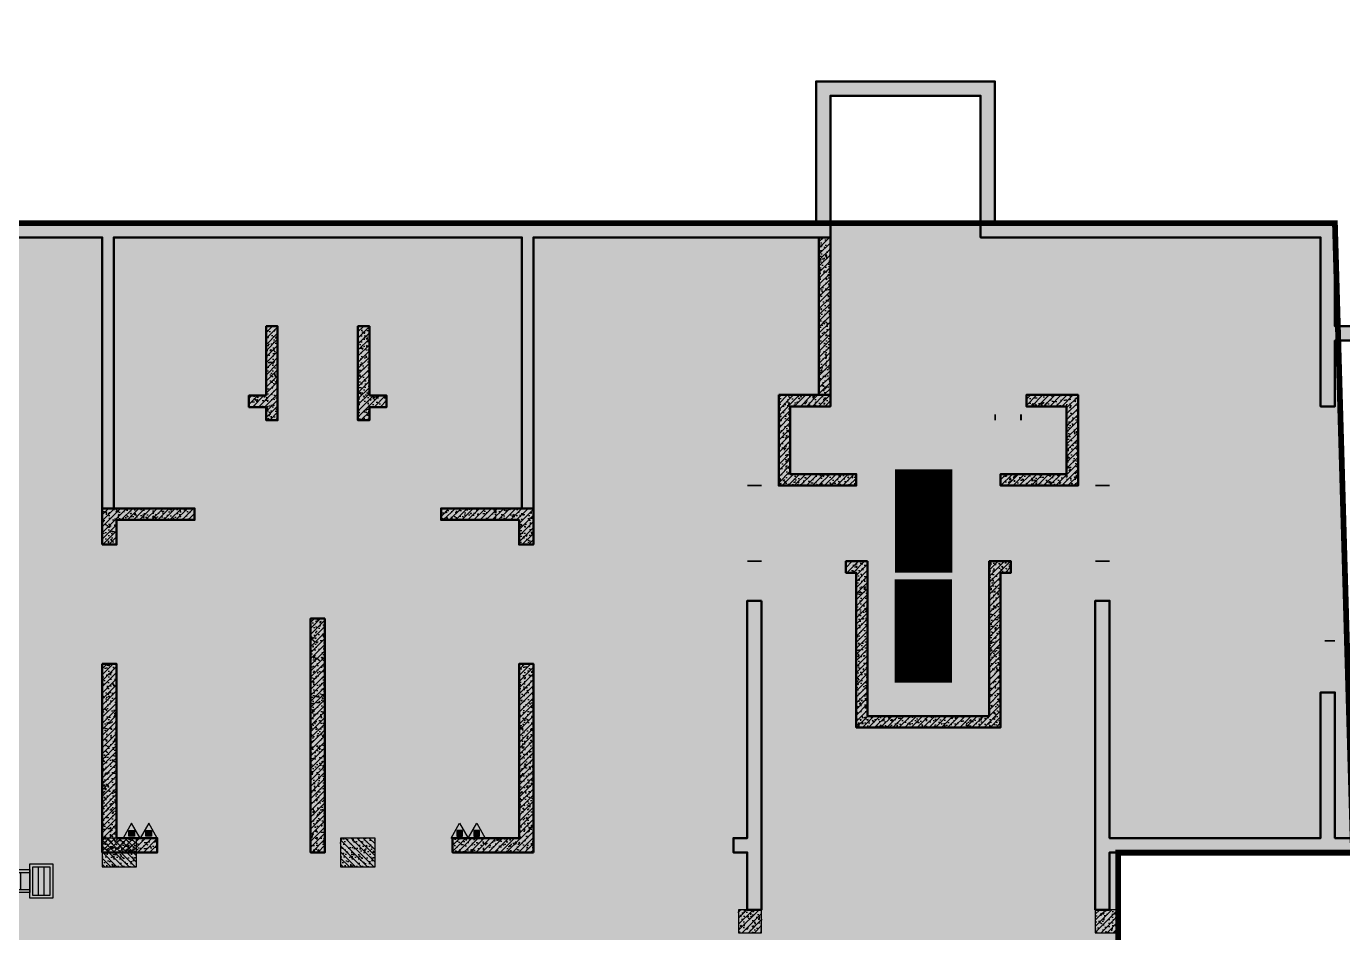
# Model space of a CAD drawing. Extents: x -1338203 to 1886333, y -530034 to 1031844.
# Drawn here: x 820073 to 843032, y -350551 to -334739 of the extents above; entities that cross this region are included whole.
import ezdxf

# ---------------------------------------------------------------- set-up
doc = ezdxf.new("R2010")
doc.units = 0
doc.header["$LTSCALE"] = 1000
doc.header["$MEASUREMENT"] = 0
doc.linetypes.add('负二层集水坑及排水沟$0$负二层集水坑及排水沟$0$CONTINOUS', pattern=[0])
for name, color, linetype in [('M01预留预埋-B2$0$0M-A-LD', 4, 'Continuous'), ('p-a-core', 1, 'Continuous'), ('S-01-墙柱B2_B1$0$0S-CC-LINE', 52, 'Continuous'), ('S-01-墙柱B2_B1$0$0S-CW-HATCH', 251, 'Continuous'), ('S-01-墙柱B2_B1$0$0S-CW-HATCH-UP', 251, 'Continuous'), ('S001地下二墙柱$0$S001地下二墙柱$0$0S-CC-LINE', 52, 'Continuous'), ('S001地下二墙柱$0$S001地下二墙柱$0$0S-CW-HATCH', 251, 'Continuous'), ('S001地下二墙柱$0$S001地下二墙柱$0$0S-CW-HATCH-UP', 251, 'Continuous'), ('负二层消火栓$0$负二层消火栓$1$0P-EQUIP-FH', 7, 'Continuous'), ('负二层集水坑及排水沟$0$负二层集水坑及排水沟$0$P001-预留预埋-B1$0$0P-EQUIP-WW', 7, 'Continuous'), ('负二层集水坑及排水沟$0$负二层集水坑及排水沟$0$P001-预留预埋-B1$0$A-001-平面B1$0$0A-A-HATH', 8, 'Continuous'), ('负二层集水坑及排水沟$0$负二层集水坑及排水沟$0$P001-预留预埋-B1$0$A-001-平面B1$0$0A-P-ROOF-DRAN', 190, 'Continuous'), ('负二层集水坑及排水沟$0$负二层集水坑及排水沟$0$给排水设备', 7, '负二层集水坑及排水沟$0$负二层集水坑及排水沟$0$CONTINOUS')]:
    doc.layers.add(name, color=color, linetype=linetype)
doc.layers.add('p-h-walkable', color=7, linetype='Continuous', lineweight=70, true_color=0xf0f0f0)
doc.layers.add('S-01-墙柱B2_B1$0$0S-CW-LINE', color=7, linetype='Continuous', lineweight=50)
pattern_1 = [(45, (814506.6, -346860.93), (-53.033, 53.033), []), (50, (814506.6, -346860.93), (215.178, -18.8256), [22.5, -247.5]), (355, (814506.6, -346860.93), (-41.6254, 225.6576), [18, -198]), (100.4514, (814524.53, -346862.5), (173.5528, 206.8319), [19.122, -210.3426]), (46.1842, (814506.6, -346800.93), (320.1723, -49.6557), [33.75, -371.25]), (96.6356, (814533.28, -346805.06), (280.3988, 292.2354), [28.683, -315.514]), (351.1842, (814506.6, -346800.93), (280.3986, 292.2356), [27, -297]), (21, (814536.6, -346815.93), (179.0721, -120.7857), [22.5, -247.5]), (326, (814536.6, -346815.93), (72.9946, 217.545), [18, -198]), (71.4514, (814551.52, -346826), (252.0668, 96.7591), [19.122, -210.3426]), (37.5, (814506.6, -346860.93), (3.64796, 99.86816), [0, -195.6, 0, -201, 0, -198.75]), (7.5, (814506.6, -346860.93), (78.92086, 118.3235), [0, -114.6, 0, -191.1, 0, -75.75]), (327.5, (814439.7, -346860.93), (160.14673, -6.76646), [0, -75, 0, -234, 0, -310.5]), (317.5, (814409.7, -346860.93), (174.95585, 30.0315), [0, -97.5, 0, -155.4, 0, -220.5])]

# ---------------------------------------------------------------- blocks, each defined once
blk = doc.blocks.new('负二层集水坑及排水沟$0$负二层集水坑及排水沟$0$A$C2D5B4FF3')
at = {"layer": '负二层集水坑及排水沟$0$负二层集水坑及排水沟$0$P001-预留预埋-B1$0$A-001-平面B1$0$0A-A-HATH'}
h = blk.add_hatch(dxfattribs=at)
h.set_pattern_fill('STEEL', color=256, scale=150, angle=495)
h.set_pattern_definition([(180, (-208180, -40365.8), (-2e-05, -238.125), []), (180, (-208264.19, -40450), (-2e-05, -238.125), [])])
h.paths.add_polyline_path([(50, 328), (350, 328), (350, 0), (50, 0)])
at = {"layer": '负二层集水坑及排水沟$0$负二层集水坑及排水沟$0$P001-预留预埋-B1$0$0P-EQUIP-WW'}
for p, q in [((450, 578), (-50, 578)), ((450, 478), (-50, 478))]:
    blk.add_line(p, q, dxfattribs=at)
for points in [[(-100, 728), (500, 728), (500, 328), (-100, 328)], [(-50, 678), (450, 678), (450, 378), (-50, 378)]]:
    blk.add_lwpolyline(points, close=True, dxfattribs=at)
at = {"layer": '负二层集水坑及排水沟$0$负二层集水坑及排水沟$0$P001-预留预埋-B1$0$A-001-平面B1$0$0A-P-ROOF-DRAN'}
for points in [[(0, 0), (0, 328), (400, 328), (400, 0)], [(50, 328), (350, 328), (350, 0), (50, 0)]]:
    blk.add_lwpolyline(points, close=True, dxfattribs=at)
blk = doc.blocks.new('负二层集水坑及排水沟')
at = {"layer": '负二层集水坑及排水沟$0$负二层集水坑及排水沟$0$给排水设备', "rotation": 270}
blk.add_blockref('负二层集水坑及排水沟$0$负二层集水坑及排水沟$0$A$C2D5B4FF3', (53441, -185840), dxfattribs=at)
blk = doc.blocks.new('M01预留预埋-B2')
at = {"layer": 'M01预留预埋-B2$0$0M-A-LD', "elevation": 2600}
blk.add_lwpolyline([(22465, 5250, 0, 0, 0), (22915, 5250, 30, 30, 0), (22915, 5350, 0, 0, 0), (22465, 5350, 30, 30, 0), (22465, 5250, 30, 30, 0)], format="xyseb", dxfattribs=at)
at = {"layer": 'M01预留预埋-B2$0$0M-A-LD'}
for points in [[(18390, 4110, 0, 0, 0), (18390, 2790, 30, 30, 0), (18140, 2790, 0, 0, 0), (18140, 4110, 30, 30, 0), (18390, 4110, 30, 30, 0)], [(24460, 4110, 0, 0, 0), (24460, 2790, 30, 30, 0), (24210, 2790, 0, 0, 0), (24210, 4110, 30, 30, 0), (24460, 4110, 30, 30, 0)], [(28210, 500, 0, 0, 0), (28210, 1400, 30, 30, 0), (28390, 1400, 0, 0, 0), (28390, 500, 30, 30, 0), (28210, 500, 30, 30, 0)]]:
    blk.add_lwpolyline(points, format="xyseb", dxfattribs=at)
blk = doc.blocks.new('M001-预留预埋B2')
blk.add_blockref('M01预留预埋-B2', (48141, -183250))
blk = doc.blocks.new('负二层消火栓$0$负二层消火栓$1$$TwtSys$00000546')
h = blk.add_hatch()
h.set_pattern_fill('ANSI31', color=256, scale=200, style=0)
h.set_pattern_definition([(45, (-38543.802, -6670.83), (-17.67767, 17.67767), [])])
h.paths.add_polyline_path([(-65, 174), (65, 174), (65, 44), (-65, 44)])
for points in [[(0, 344), (-198, 0), (198, 0)], [(-65, 174), (65, 174), (65, 44), (-65, 44)]]:
    blk.add_lwpolyline(points, close=True)
blk = doc.blocks.new('负二层消火栓')
at = {"layer": '负二层消火栓$0$负二层消火栓$1$0P-EQUIP-FH', "yscale": 0.75, "zscale": 0.75}
for p, xscale in [((55545, -185290), 0.75), ((55842, -185290), 0.75), ((61265, -185290), -0.75), ((61563, -185290), -0.75)]:
    blk.add_blockref('负二层消火栓$0$负二层消火栓$1$$TwtSys$00000546', p, dxfattribs=dict(at, xscale=xscale))

msp = doc.modelspace()

# ---------------------------------------------------------------- hatches: boundary and pattern name
at = {"layer": 'p-h-walkable', "ltscale": 0.002}
h = msp.add_hatch(color=256, dxfattribs=at)
h.dxf.hatch_style = 1
h.paths.add_polyline_path([(728556.4, -320761.3), (728556.4, -348211.5), (746356.3, -348211.5), (750916.3, -338175), (842896.3, -338175), (843211.3, -349155), (839116.3, -349155), (839116.3, -377051.5), (864906.4, -377051.5), (864906.4, -390806.6), (875856.3, -395571.5), (875856.3, -404751.5), (834560.3, -404751.5), (839142.7, -442064.3), (869465.2, -438340.4), (871163.2, -452166.5), (873704.1, -451854.5), (877328.6, -464960.4), (761876, -479139.1), (761132.9, -468418.3), (764950.6, -465209), (763252.8, -451384.3), (799242.4, -446964.4), (793807.3, -404751.5), (750756.3, -404751.5), (751556.3, -388855), (648066.6, -388604.4), (648066.6, -380374.4), (641016.6, -380374.4), (641512.3, -365348.2), (660006.6, -364574.4), (660306.6, -340846.8), (656406.6, -340846.8), (656406.6, -336396.8), (656656.4, -340532.4), (656406.4, -332417.4), (712156.4, -332417.4), (712080.9, -320761.3)])
at = {"layer": 'S-01-墙柱B2_B1$0$0S-CW-HATCH'}
h = msp.add_hatch(color=256, dxfattribs=at)
h.dxf.hatch_style = 1
h.paths.add_polyline_path([(846556.6, -346710.9), (846306.6, -346710.9), (846306.6, -348900.9), (842896.6, -348900.9), (842896.6, -346360.9), (842646.6, -346360.9), (842646.6, -348900.9), (838966.6, -348900.9), (838966.6, -344760.9), (838716.6, -344760.9), (838716.6, -350150.9), (838966.6, -350150.9), (838966.6, -349150.9), (847456.6, -349150.9), (847456.6, -345720.9), (846556.6, -345720.9), (846556.6, -343170.9), (845756.6, -343170.9), (845756.6, -339970.9), (842896.6, -339970.9), (842896.6, -338170.9), (836966.6, -338170.9), (836966.6, -335700.9), (833846.6, -335700.9), (833846.6, -338170.9), (816466.6, -338170.9), (816466.6, -335700.9), (813346.6, -335700.9), (813346.6, -338170.9), (811296.6, -338170.9), (811296.6, -338420.9), (813596.6, -338420.9), (813596.6, -335950.9), (816216.6, -335950.9), (816216.6, -338420.9), (821396.6, -338420.9), (821396.6, -343150.9), (821596.6, -343150.9), (821596.6, -338420.9), (828716.6, -338420.9), (828716.6, -343150.9), (828916.6, -343150.9), (828916.6, -338420.9), (834096.6, -338420.9), (834096.6, -335950.9), (836716.6, -335950.9), (836716.6, -338420.9), (836966.6, -338420.9), (842646.6, -338420.9), (842646.6, -341370.9), (842896.6, -341370.9), (842896.6, -340220.9), (845506.6, -340220.9), (845506.6, -341170.9), (845256.6, -341170.9), (845256.6, -341370.9), (845506.6, -341370.9), (845506.6, -343170.9), (844106.6, -343170.9), (844106.6, -343420.9), (846306.6, -343420.9), (846306.6, -345970.9), (847206.6, -345970.9), (847206.6, -348900.9), (846556.6, -348900.9), (846556.6, -346710.9)])
h = msp.add_hatch(color=256, dxfattribs=at)
h.dxf.hatch_style = 1
h.paths.add_polyline_path([(834096.6, -341170.9), (833896.6, -341170.9), (833896.6, -338420.9), (834096.6, -338420.9)])
h = msp.add_hatch(color=256, dxfattribs=at)
h.dxf.hatch_style = 1
h.paths.add_polyline_path([(824256.6, -341180.9), (824256.6, -339970.9), (824456.6, -339970.9), (824456.6, -341610.9), (824256.6, -341610.9), (824256.6, -341380.9), (823956.6, -341380.9), (823956.6, -341180.9)])
h = msp.add_hatch(color=256, dxfattribs=at)
h.dxf.hatch_style = 1
h.paths.add_polyline_path([(826056.6, -341180.9), (826056.6, -339970.9), (825856.6, -339970.9), (825856.6, -341610.9), (826056.6, -341610.9), (826056.6, -341380.9), (826356.6, -341380.9), (826356.6, -341180.9)])
h = msp.add_hatch(color=256, dxfattribs=at)
h.dxf.hatch_style = 1
h.paths.add_polyline_path([(833196.6, -341170.9), (833196.6, -342750.9), (834356.6, -342750.9), (834546.6, -342750.9), (834546.6, -342550.9), (833396.6, -342550.9), (833396.6, -341370.9), (834096.6, -341370.9), (834096.6, -341170.9)])
h = msp.add_hatch(color=256, dxfattribs=at)
h.dxf.hatch_style = 1
h.paths.add_polyline_path([(838216.6, -342550.9), (837066.6, -342550.9), (837066.6, -342750.9), (837266.6, -342750.9), (838416.6, -342750.9), (838416.6, -341170.9), (837516.6, -341170.9), (837516.6, -341370.9), (838216.6, -341370.9)])
h = msp.add_hatch(color=256, dxfattribs=at)
h.dxf.hatch_style = 1
h.paths.add_polyline_path([(821396.6, -343780.9), (821646.6, -343780.9), (821646.6, -343350.9), (823006.6, -343350.9), (823006.6, -343150.9), (821396.6, -343150.9)])
h = msp.add_hatch(color=256, dxfattribs=at)
h.dxf.hatch_style = 1
h.paths.add_polyline_path([(828916.6, -343780.9), (828666.6, -343780.9), (828666.6, -343350.9), (827306.6, -343350.9), (827306.6, -343150.9), (828916.6, -343150.9)])
h = msp.add_hatch(color=256, dxfattribs=at)
h.dxf.hatch_style = 1
h.paths.add_polyline_path([(834746.6, -344070.9), (834366.6, -344070.9), (834366.6, -344270.9), (834546.6, -344270.9), (834546.6, -346970.9), (837066.6, -346970.9), (837066.6, -344270.9), (837246.6, -344270.9), (837246.6, -344070.9), (836866.6, -344070.9), (836866.6, -346770.9), (834746.6, -346770.9)])
h = msp.add_hatch(color=256, dxfattribs=at)
h.dxf.hatch_style = 1
h.paths.add_polyline_path([(832896.6, -344760.9), (832646.6, -344760.9), (832646.6, -348900.9), (832406.6, -348900.9), (832406.6, -349150.9), (832646.6, -349150.9), (832646.6, -350150.9), (832896.6, -350150.9)])
h = msp.add_hatch(color=256, dxfattribs=at)
h.dxf.hatch_style = 1
h.paths.add_polyline_path([(825281.6, -345070.9), (825031.6, -345070.9), (825031.6, -349150.9), (825281.6, -349150.9)])
h = msp.add_hatch(color=256, dxfattribs=at)
h.dxf.hatch_style = 1
h.paths.add_polyline_path([(821396.6, -345860.9), (821646.6, -345860.9), (821646.6, -348900.9), (822356.6, -348900.9), (822356.6, -349150.9), (821396.6, -349150.9)])
h = msp.add_hatch(color=256, dxfattribs=at)
h.dxf.hatch_style = 1
h.paths.add_polyline_path([(828916.6, -349150.9), (827506.6, -349150.9), (827506.6, -348900.9), (828666.6, -348900.9), (828666.6, -345860.9), (828916.6, -345860.9)])
h = msp.add_hatch(color=256, dxfattribs=at)
h.dxf.hatch_style = 1
h.paths.add_polyline_path([(832896.6, -350150.9), (832496.6, -350150.9), (832496.6, -350550.9), (832896.6, -350550.9)])
h = msp.add_hatch(color=256, dxfattribs=at)
h.dxf.hatch_style = 1
h.paths.add_polyline_path([(839116.6, -350150.9), (838716.6, -350150.9), (838716.6, -350550.9), (839116.6, -350550.9)])
at = {"layer": 'S-01-墙柱B2_B1$0$0S-CW-HATCH-UP'}
h = msp.add_hatch(dxfattribs=at)
h.set_pattern_fill('钢筋混凝土', color=256, scale=30)
h.set_pattern_definition([(45, (814506.6, -346860.93), (-53.03301, 53.03301), []), (50, (814506.6, -346860.93), (215.17805, -18.8256), [22.5, -247.5]), (355, (814506.6, -346860.93), (-41.6254, 225.6576), [18, -198]), (100.4514, (814524.53, -346862.5), (173.5528, 206.8319), [19.122, -210.3426]), (46.1842, (814506.6, -346800.93), (320.1723, -49.6557), [33.75, -371.25]), (96.6356, (814533.28, -346805.06), (280.3988, 292.2354), [28.683, -315.514]), (351.1842, (814506.6, -346800.93), (280.3986, 292.2356), [27, -297]), (21, (814536.6, -346815.93), (179.0721, -120.7857), [22.5, -247.5]), (326, (814536.6, -346815.93), (72.9946, 217.545), [18, -198]), (71.4514, (814551.52, -346826), (252.0668, 96.7591), [19.122, -210.3426]), (37.5, (814506.6, -346860.93), (3.64796, 99.86816), [0, -195.6, 0, -201, 0, -198.75]), (7.5, (814506.6, -346860.93), (78.92086, 118.3235), [0, -114.6, 0, -191.1, 0, -75.75]), (327.5, (814439.7, -346860.93), (160.14673, -6.76646), [0, -75, 0, -234, 0, -310.5]), (317.5, (814409.7, -346860.93), (174.95585, 30.0315), [0, -97.5, 0, -155.4, 0, -220.5])])
h.paths.add_polyline_path([(846556.6, -346710.9), (846306.6, -346710.9), (846306.6, -348900.9), (842896.6, -348900.9), (842896.6, -346360.9), (842646.6, -346360.9), (842646.6, -348900.9), (838966.6, -348900.9), (838966.6, -344760.9), (838716.6, -344760.9), (838716.6, -350150.9), (838966.6, -350150.9), (838966.6, -349150.9), (847456.6, -349150.9), (847456.6, -345720.9), (846556.6, -345720.9), (846556.6, -343170.9), (845756.6, -343170.9), (845756.6, -339970.9), (842896.6, -339970.9), (842896.6, -338170.9), (836966.6, -338170.9), (836966.6, -335700.9), (833846.6, -335700.9), (833846.6, -338170.9), (816466.6, -338170.9), (816466.6, -335700.9), (813346.6, -335700.9), (813346.6, -338170.9), (811296.6, -338170.9), (811296.6, -338420.9), (813596.6, -338420.9), (813596.6, -335950.9), (816216.6, -335950.9), (816216.6, -338420.9), (821396.6, -338420.9), (821396.6, -343150.9), (821596.6, -343150.9), (821596.6, -338420.9), (828716.6, -338420.9), (828716.6, -343150.9), (828916.6, -343150.9), (828916.6, -338420.9), (834096.6, -338420.9), (834096.6, -335950.9), (836716.6, -335950.9), (836716.6, -338420.9), (836966.6, -338420.9), (842646.6, -338420.9), (842646.6, -341370.9), (842896.6, -341370.9), (842896.6, -340220.9), (845506.6, -340220.9), (845506.6, -341170.9), (845256.6, -341170.9), (845256.6, -341370.9), (845506.6, -341370.9), (845506.6, -343170.9), (844106.6, -343170.9), (844106.6, -343420.9), (846306.6, -343420.9), (846306.6, -345970.9), (847206.6, -345970.9), (847206.6, -348900.9), (846556.6, -348900.9), (846556.6, -346710.9)])
h = msp.add_hatch(dxfattribs=at)
h.set_pattern_fill('钢筋混凝土', color=256, scale=30)
h.set_pattern_definition(pattern_1)
h.paths.add_polyline_path([(834096.6, -341170.9), (833896.6, -341170.9), (833896.6, -338420.9), (834096.6, -338420.9)])
h = msp.add_hatch(dxfattribs=at)
h.set_pattern_fill('钢筋混凝土', color=256, scale=30)
h.set_pattern_definition(pattern_1)
h.paths.add_polyline_path([(824256.6, -341180.9), (824256.6, -339970.9), (824456.6, -339970.9), (824456.6, -341610.9), (824256.6, -341610.9), (824256.6, -341380.9), (823956.6, -341380.9), (823956.6, -341180.9)])
h = msp.add_hatch(dxfattribs=at)
h.set_pattern_fill('钢筋混凝土', color=256, scale=30)
h.set_pattern_definition(pattern_1)
h.paths.add_polyline_path([(826056.6, -341180.9), (826056.6, -339970.9), (825856.6, -339970.9), (825856.6, -341610.9), (826056.6, -341610.9), (826056.6, -341380.9), (826356.6, -341380.9), (826356.6, -341180.9)])
h = msp.add_hatch(dxfattribs=at)
h.set_pattern_fill('钢筋混凝土', color=256, scale=30)
h.set_pattern_definition(pattern_1)
h.paths.add_polyline_path([(833196.6, -341170.9), (833196.6, -342750.9), (834356.6, -342750.9), (834546.6, -342750.9), (834546.6, -342550.9), (833396.6, -342550.9), (833396.6, -341370.9), (834096.6, -341370.9), (834096.6, -341170.9)])
h = msp.add_hatch(dxfattribs=at)
h.set_pattern_fill('钢筋混凝土', color=256, scale=30)
h.set_pattern_definition(pattern_1)
h.paths.add_polyline_path([(838216.6, -342550.9), (837066.6, -342550.9), (837066.6, -342750.9), (837266.6, -342750.9), (838416.6, -342750.9), (838416.6, -341170.9), (837516.6, -341170.9), (837516.6, -341370.9), (838216.6, -341370.9)])
h = msp.add_hatch(dxfattribs=at)
h.set_pattern_fill('钢筋混凝土', color=256, scale=30)
h.set_pattern_definition(pattern_1)
h.paths.add_polyline_path([(821396.6, -343780.9), (821646.6, -343780.9), (821646.6, -343350.9), (823006.6, -343350.9), (823006.6, -343150.9), (821396.6, -343150.9)])
h = msp.add_hatch(dxfattribs=at)
h.set_pattern_fill('钢筋混凝土', color=256, scale=30)
h.set_pattern_definition(pattern_1)
h.paths.add_polyline_path([(828916.6, -343780.9), (828666.6, -343780.9), (828666.6, -343350.9), (827306.6, -343350.9), (827306.6, -343150.9), (828916.6, -343150.9)])
h = msp.add_hatch(dxfattribs=at)
h.set_pattern_fill('钢筋混凝土', color=256, scale=30)
h.set_pattern_definition(pattern_1)
h.paths.add_polyline_path([(834746.6, -344070.9), (834366.6, -344070.9), (834366.6, -344270.9), (834546.6, -344270.9), (834546.6, -346970.9), (837066.6, -346970.9), (837066.6, -344270.9), (837246.6, -344270.9), (837246.6, -344070.9), (836866.6, -344070.9), (836866.6, -346770.9), (834746.6, -346770.9)])
h = msp.add_hatch(dxfattribs=at)
h.set_pattern_fill('钢筋混凝土', color=256, scale=30)
h.set_pattern_definition(pattern_1)
h.paths.add_polyline_path([(832896.6, -344760.9), (832646.6, -344760.9), (832646.6, -348900.9), (832406.6, -348900.9), (832406.6, -349150.9), (832646.6, -349150.9), (832646.6, -350150.9), (832896.6, -350150.9)])
h = msp.add_hatch(dxfattribs=at)
h.set_pattern_fill('钢筋混凝土', color=256, scale=30)
h.set_pattern_definition(pattern_1)
h.paths.add_polyline_path([(825281.6, -345070.9), (825031.6, -345070.9), (825031.6, -349150.9), (825281.6, -349150.9)])
h = msp.add_hatch(dxfattribs=at)
h.set_pattern_fill('钢筋混凝土', color=256, scale=30)
h.set_pattern_definition([(45, (-1501438.6, 404269.924), (-53.0330086, 53.0330086), []), (50, (-1501438.6, 404269.92), (215.178055, -18.82564), [22.5, -247.5]), (355, (-1501438.6, 404269.92), (-41.6254, 225.65764), [18, -198]), (100.4514, (-1501420.67, 404268.36), (173.552815, 206.831863), [19.122057, -210.342634]), (46.1842, (-1501438.6, 404329.92), (320.172315, -49.655704), [33.75, -371.25]), (96.6356, (-1501411.92, 404325.8), (280.39881, 292.23536), [28.683086, -315.5139]), (351.1842, (-1501438.6, 404329.92), (280.398584, 292.23558), [27, -297]), (21, (-1501408.6, 404314.92), (179.072116, -120.785667), [22.5, -247.5]), (326, (-1501408.6, 404314.92), (72.9946, 217.545014), [18, -198]), (71.4514, (-1501393.68, 404304.86), (252.066789, 96.759149), [19.122057, -210.342634]), (37.5, (-1501438.6, 404269.924), (3.6479566, 99.8681561), [0, -195.6, 0, -201, 0, -198.75]), (7.5, (-1501438.6, 404269.92), (78.920861, 118.3235136), [0, -114.6, 0, -191.1, 0, -75.75]), (327.5, (-1501505.5, 404269.92), (160.1467309, -6.7664615), [0, -75, 0, -234, 0, -310.5]), (317.5, (-1501535.5, 404269.92), (174.955851, 30.031495), [0, -97.5, 0, -155.4, 0, -220.5])])
h.paths.add_polyline_path([(821396.6, -345860.9), (821646.6, -345860.9), (821646.6, -348900.9), (822356.6, -348900.9), (822356.6, -349150.9), (821396.6, -349150.9)])
h = msp.add_hatch(dxfattribs=at)
h.set_pattern_fill('钢筋混凝土', color=256, scale=30)
h.set_pattern_definition(pattern_1)
h.paths.add_polyline_path([(828916.6, -349150.9), (827506.6, -349150.9), (827506.6, -348900.9), (828666.6, -348900.9), (828666.6, -345860.9), (828916.6, -345860.9)])
h = msp.add_hatch(dxfattribs=at)
h.set_pattern_fill('钢筋混凝土', color=256, scale=30)
h.set_pattern_definition(pattern_1)
h.paths.add_polyline_path([(832896.6, -350150.9), (832496.6, -350150.9), (832496.6, -350550.9), (832896.6, -350550.9)])
h = msp.add_hatch(dxfattribs=at)
h.set_pattern_fill('钢筋混凝土', color=256, scale=30)
h.set_pattern_definition(pattern_1)
h.paths.add_polyline_path([(839116.6, -350150.9), (838716.6, -350150.9), (838716.6, -350550.9), (839116.6, -350550.9)])
at = {"layer": 'S001地下二墙柱$0$S001地下二墙柱$0$0S-CW-HATCH'}
h = msp.add_hatch(color=256, dxfattribs=at)
h.dxf.hatch_style = 1
h.paths.add_polyline_path([(821996.6, -349400.9), (821996.6, -348900.9), (821396.6, -348900.9), (821396.6, -349400.9)])
h = msp.add_hatch(color=256, dxfattribs=at)
h.dxf.hatch_style = 1
h.paths.add_polyline_path([(826155.5, -349400.9), (826155.5, -348900.9), (825555.5, -348900.9), (825555.5, -349400.9)])
at = {"layer": 'S001地下二墙柱$0$S001地下二墙柱$0$0S-CW-HATCH-UP'}
h = msp.add_hatch(dxfattribs=at)
h.set_pattern_fill('钢筋混凝土', color=256, scale=30, angle=-90)
h.set_pattern_definition([(315, (830948.33, -381711.66), (53.03301, 53.03301), []), (320, (830948.33, -381711.66), (-18.8256, -215.1781), [22.5, -247.5]), (265, (830948.33, -381711.66), (225.6576, 41.6254), [18, -198]), (10.4514, (830946.76, -381729.6), (206.8319, -173.5528), [19.122, -210.3426]), (316.1842, (831008.33, -381711.66), (-49.6557, -320.1723), [33.75, -371.25]), (6.6356, (831004.2, -381738.34), (292.2354, -280.3988), [28.683, -315.514]), (261.1842, (831008.33, -381711.66), (292.2356, -280.3986), [27, -297]), (291, (830993.33, -381741.66), (-120.7857, -179.0721), [22.5, -247.5]), (236, (830993.33, -381741.66), (217.545, -72.9946), [18, -198]), (341.4514, (830983.26, -381756.58), (96.7591, -252.0668), [19.122, -210.3426]), (307.5, (830948.33, -381711.66), (99.86816, -3.64796), [0, -195.6, 0, -201, 0, -198.75]), (277.5, (830948.33, -381711.66), (118.3235, -78.92086), [0, -114.6, 0, -191.1, 0, -75.75]), (237.5, (830948.33, -381644.76), (-6.76646, -160.14673), [0, -75, 0, -234, 0, -310.5]), (227.5, (830948.33, -381614.76), (30.0315, -174.95585), [0, -97.5, 0, -155.4, 0, -220.5])])
h.paths.add_polyline_path([(821996.6, -349400.9), (821996.6, -348900.9), (821396.6, -348900.9), (821396.6, -349400.9)])
h = msp.add_hatch(dxfattribs=at)
h.set_pattern_fill('钢筋混凝土', color=256, scale=30, angle=-90)
h.set_pattern_definition([(315, (835107.18, -381711.66), (53.03301, 53.03301), []), (320, (835107.18, -381711.66), (-18.8256, -215.1781), [22.5, -247.5]), (265, (835107.18, -381711.66), (225.6576, 41.6254), [18, -198]), (10.4514, (835105.6, -381729.6), (206.8319, -173.5528), [19.122, -210.3426]), (316.1842, (835167.18, -381711.66), (-49.6557, -320.1723), [33.75, -371.25]), (6.6356, (835163.04, -381738.34), (292.2354, -280.3988), [28.683, -315.514]), (261.1842, (835167.18, -381711.66), (292.2356, -280.3986), [27, -297]), (291, (835152.18, -381741.66), (-120.7857, -179.0721), [22.5, -247.5]), (236, (835152.18, -381741.66), (217.545, -72.9946), [18, -198]), (341.4514, (835142.11, -381756.58), (96.7591, -252.0668), [19.122, -210.3426]), (307.5, (835107.18, -381711.66), (99.86816, -3.64796), [0, -195.6, 0, -201, 0, -198.75]), (277.5, (835107.18, -381711.66), (118.3235, -78.92086), [0, -114.6, 0, -191.1, 0, -75.75]), (237.5, (835107.18, -381644.76), (-6.76646, -160.14673), [0, -75, 0, -234, 0, -310.5]), (227.5, (835107.18, -381614.76), (30.0315, -174.95585), [0, -97.5, 0, -155.4, 0, -220.5])])
h.paths.add_polyline_path([(826155.5, -349400.9), (826155.5, -348900.9), (825555.5, -348900.9), (825555.5, -349400.9)])

# ---------------------------------------------------------------- linework, layer by layer
at = {"layer": 'p-a-core', "color": 3, "ltscale": 0.002, "const_width": 1000}
msp.add_lwpolyline([(835725, -342470), (835725, -344270)], dxfattribs=at)
at = {"layer": 'p-a-core', "ltscale": 0.002, "const_width": 1000, "elevation": -83050}
msp.add_lwpolyline([(835718.1, -344386.5), (835718.1, -346186.5)], dxfattribs=at)
at = {"layer": 'p-h-walkable', "ltscale": 0.002, "const_width": 100, "elevation": -83050}
msp.add_lwpolyline([(728556.4, -348211.5), (746356.3, -348211.5), (750916.3, -338175), (842896.3, -338175), (843211.3, -349155), (839116.3, -349155), (839116.3, -377051.5), (864906.4, -377051.5), (864906.4, -390806.6)], dxfattribs=at)
at = {"layer": 'S-01-墙柱B2_B1$0$0S-CC-LINE'}
for points in [[(832896.6, -350150.9), (832496.6, -350150.9), (832496.6, -350550.9), (832896.6, -350550.9)], [(839116.6, -350150.9), (838716.6, -350150.9), (838716.6, -350550.9), (839116.6, -350550.9)]]:
    msp.add_lwpolyline(points, close=True, dxfattribs=at)
at = {"layer": 'S-01-墙柱B2_B1$0$0S-CW-LINE'}
for points in [[(834096.6, -341170.9), (833896.6, -341170.9), (833896.6, -338420.9), (834096.6, -338420.9)], [(824256.6, -341180.9), (824256.6, -339970.9), (824456.6, -339970.9), (824456.6, -341610.9), (824256.6, -341610.9), (824256.6, -341380.9), (823956.6, -341380.9), (823956.6, -341180.9)], [(826056.6, -341180.9), (826056.6, -339970.9), (825856.6, -339970.9), (825856.6, -341610.9), (826056.6, -341610.9), (826056.6, -341380.9), (826356.6, -341380.9), (826356.6, -341180.9)], [(833196.6, -341170.9), (833196.6, -342750.9), (834356.6, -342750.9), (834356.6, -342750.9), (834546.6, -342750.9), (834546.6, -342550.9), (833396.6, -342550.9), (833396.6, -341370.9), (834096.6, -341370.9), (834096.6, -341170.9)], [(838216.6, -342550.9), (837066.6, -342550.9), (837066.6, -342750.9), (837266.6, -342750.9), (837266.6, -342750.9), (838416.6, -342750.9), (838416.6, -341170.9), (837516.6, -341170.9), (837516.6, -341370.9), (838216.6, -341370.9)], [(821396.6, -343780.9), (821646.6, -343780.9), (821646.6, -343350.9), (823006.6, -343350.9), (823006.6, -343150.9), (821396.6, -343150.9)], [(828916.6, -343780.9), (828666.6, -343780.9), (828666.6, -343350.9), (827306.6, -343350.9), (827306.6, -343150.9), (828916.6, -343150.9)], [(834746.6, -344070.9), (834366.6, -344070.9), (834366.6, -344270.9), (834546.6, -344270.9), (834546.6, -346970.9), (837066.6, -346970.9), (837066.6, -344270.9), (837246.6, -344270.9), (837246.6, -344070.9), (836866.6, -344070.9), (836866.6, -346770.9), (834746.6, -346770.9)], [(825281.6, -345070.9), (825031.6, -345070.9), (825031.6, -349150.9), (825281.6, -349150.9)], [(821396.6, -345860.9), (821646.6, -345860.9), (821646.6, -348900.9), (822356.6, -348900.9), (822356.6, -349150.9), (821396.6, -349150.9)], [(828916.6, -349150.9), (827506.6, -349150.9), (827506.6, -348900.9), (828666.6, -348900.9), (828666.6, -345860.9), (828916.6, -345860.9)]]:
    msp.add_lwpolyline(points, close=True, dxfattribs=at)
msp.add_lwpolyline([(832896.6, -344760.9), (832646.6, -344760.9), (832646.6, -348900.9), (832406.6, -348900.9), (832406.6, -349150.9), (832646.6, -349150.9), (832646.6, -350150.9), (832896.6, -350150.9), (832896.6, -344760.9)], dxfattribs=at)
for points in [[(845756.6, -339970.9, 0), (842896.6, -339970.9, 0), (842896.6, -338170.9, 0), (836966.6, -338170.9, 0), (836966.6, -335700.9, 0), (833846.6, -335700.9, 0), (833846.6, -338170.9, 0), (816466.6, -338170.9, 0)], [(816216.6, -338420.9, 0), (821396.6, -338420.9, 0), (821396.6, -343150.9, 0), (821596.6, -343150.9, 0), (821596.6, -338420.9, 0), (828716.6, -338420.9, 0), (828716.6, -343150.9, 0), (828916.6, -343150.9, 0), (828916.6, -338420.9, 0), (834096.6, -338420.9, 0), (834096.6, -335950.9, 0), (836716.6, -335950.9, 0), (836716.6, -338420.9, 0), (836966.6, -338420.9, 0), (836966.6, -338420.9, 0), (842646.6, -338420.9, 0), (842646.6, -341370.9, 0), (842896.6, -341370.9, 0), (842896.6, -340220.9, 0), (845506.6, -340220.9, 0)], [(846306.6, -348900.9, 0), (842896.6, -348900.9, 0), (842896.6, -346360.9, 0), (842646.6, -346360.9, 0), (842646.6, -348900.9, 0), (838966.6, -348900.9, 0), (838966.6, -344760.9, 0), (838716.6, -344760.9, 0), (838716.6, -350150.9, 0), (838966.6, -350150.9, 0), (838966.6, -349150.9, 0), (847456.6, -349150.9, 0)]]:
    msp.add_polyline3d(points, dxfattribs=at)
at = {"layer": 'S001地下二墙柱$0$S001地下二墙柱$0$0S-CC-LINE', "color": 1}
for points in [[(821996.6, -349400.9), (821996.6, -348900.9), (821396.6, -348900.9), (821396.6, -349400.9)], [(826155.5, -349400.9), (826155.5, -348900.9), (825555.5, -348900.9), (825555.5, -349400.9)]]:
    msp.add_lwpolyline(points, close=True, dxfattribs=at)

# ---------------------------------------------------------------- block references
at = {"ltscale": 0.002}
for name in ['负二层集水坑及排水沟', 'M001-预留预埋B2', '负二层消火栓']:
    msp.add_blockref(name, (766365.4, -163610.9), dxfattribs=at)
at = {"color": 0, "ltscale": 0.002}
msp.add_blockref('M001-预留预埋B2', (766365.4, -163610.9), dxfattribs=at)

doc.saveas('drawing.dxf')
